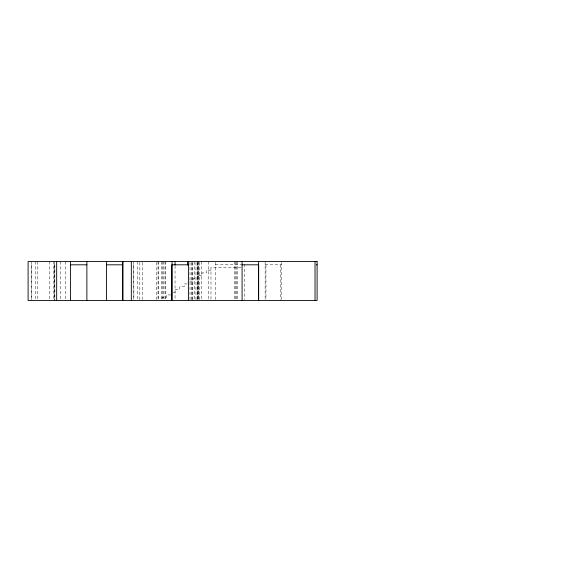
<?xml version="1.0" encoding="UTF-8"?>
<svg xmlns="http://www.w3.org/2000/svg" width="562" height="562" viewBox="0 0 562 562"><rect width="100%" height="100%" fill="white"/><g stroke="black" fill="none" stroke-linecap="round" stroke-linejoin="round"><path stroke-width="0.42" stroke-dasharray="2.81 2.11" d="M54.816 264.807L54.816 300.431L54.816 264.807L54.008 264.807M215.429 264.646L241.014 264.646M31.339 264.807L31.5 300.431M133.749 264.807L133.911 299.56M197.227 264.807L198.035 264.807L198.035 299.56M265.138 264.807L281.485 264.807M241.014 267.4L210.975 267.4L210.975 299.567M210.975 270.153L206.521 270.153L206.521 272.907L202.074 272.907L202.074 275.654L197.62 275.654L197.62 278.408L193.166 278.408L193.166 281.162L189.457 281.162M187.23 283.915L184.259 283.915L184.259 286.669L179.812 286.669L179.812 289.416L175.358 289.416L175.358 292.17L171.649 292.17M170.904 294.924L166.45 294.924L166.45 297.677L161.996 297.677L161.996 299.054M281.485 262.433L281.485 299.567M280.677 264.807L280.677 299.56M265.945 264.807L265.945 299.56M265.138 261.569L265.138 300.431M244.252 264.161L244.252 299.567M237.431 261.569L237.431 299.567M236.785 261.569L236.785 299.567M235.654 261.569L235.654 299.567M234.551 261.569L234.551 299.567M215.429 262.405L215.429 299.56M208.79 261.569L208.79 299.567M201.653 261.569L201.653 299.567M199.658 262.384L199.658 300.431M198.737 261.569L198.737 299.567M198.084 261.569L198.084 300.431M197.438 262.433L197.438 300.431M197.227 261.569L197.227 299.567M195.983 262.433L195.983 300.431M194.789 261.569L194.789 299.567M192.843 262.433L192.843 300.431M192.127 262.433L192.127 300.431M191.235 262.433L191.235 300.431M190.012 262.433L190.012 299.567M175.049 265.889L175.049 299.567M165.642 261.569L165.642 299.567M164.996 261.569L164.996 299.567M163.212 261.569L163.212 299.567M162.566 261.569L162.566 299.567M161.35 261.569L161.35 299.567M158.758 261.569L158.758 299.567M158.034 261.569L158.034 299.567M156.573 262.433L156.573 299.567M142.502 262.433L142.502 299.567M139.819 262.433L139.819 299.567M137.395 261.569L137.395 299.567M133.749 261.569L133.749 300.431M65.501 261.569L65.501 299.567M60.303 261.569L60.303 299.567M49.793 261.569L49.793 299.567M37.802 261.569L37.802 299.567M35.385 261.569L35.385 299.567M31.339 261.569L31.339 300.431M54.008 261.569L54.008 299.567L54.008 261.569"/><path stroke-width="0.84" d="M70.524 264.807L86.878 264.807M106.471 264.807L122.755 264.807M188.635 264.807L171.796 264.807L171.796 300.431M241.836 264.807L258.675 264.807L258.675 300.431M316.294 264.807L317.101 264.807M315.029 261.569L315.029 300.431M258.429 261.569L258.429 300.431M242.082 261.569L242.082 300.431M188.396 261.569L188.396 300.431M187.582 261.569L187.582 265.025M175.049 261.569L175.049 265.025M172.042 261.569L172.042 300.431M131.318 261.569L131.318 300.431M122.818 261.569L122.818 300.431M122.755 261.569L122.755 300.431M106.471 261.569L106.471 300.431M86.878 261.569L86.878 300.431M70.524 261.569L70.524 300.431M56.678 261.569L56.678 300.431M317.101 261.569L28.1 261.569L28.1 300.431L317.101 300.431L317.101 261.569"/></g></svg>
